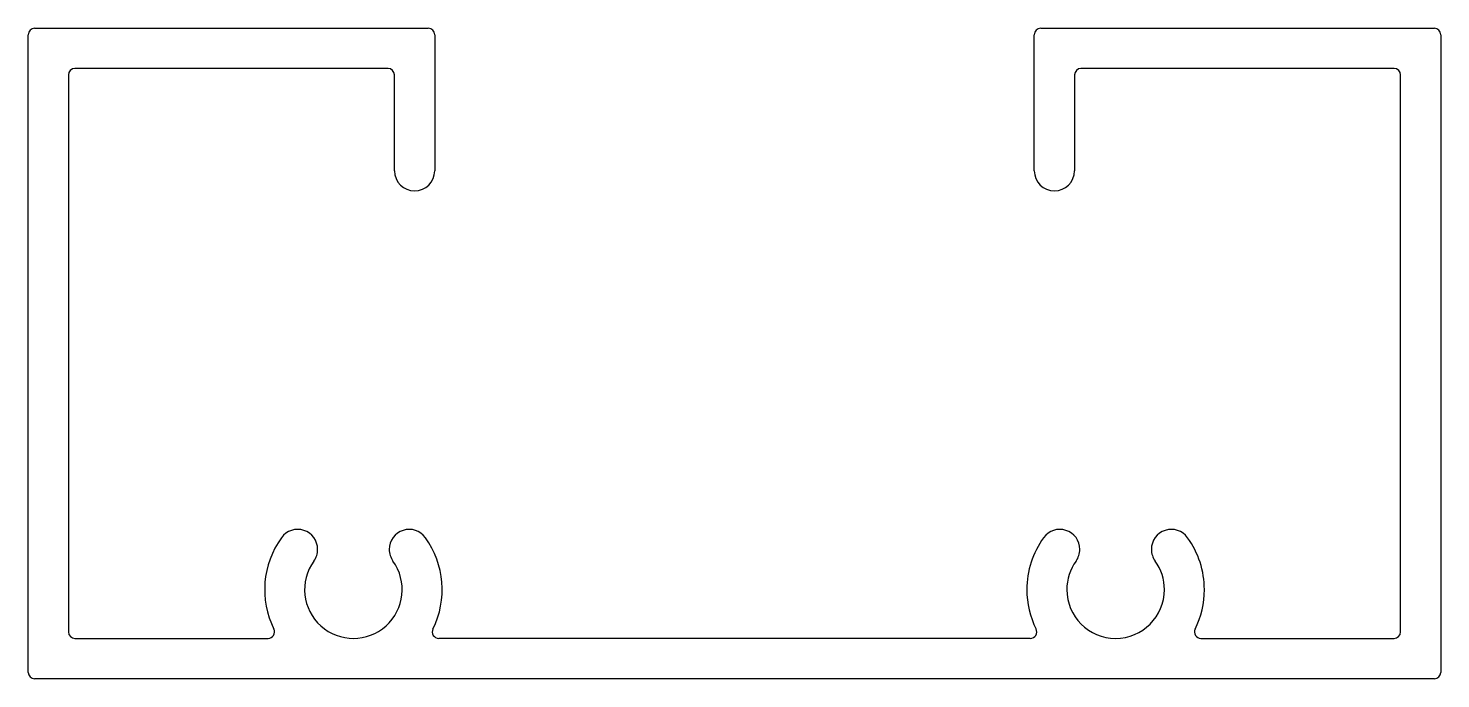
# Model space of a CAD drawing. Header units: inches. Extents: x -29 to 26.2, y -0.3 to 25.1.
import ezdxf

# ---------------------------------------------------------------- set-up
doc = ezdxf.new("R2010")
doc.units = ezdxf.units.IN
doc.header["$MEASUREMENT"] = 0
doc.layers.add('1', color=7, linetype='Continuous')
doc.layers.add('CLIP', color=7, linetype='Continuous')

msp = doc.modelspace()

# ---------------------------------------------------------------- linework, layer by layer
at = {"layer": '1', "color": 7, "linetype": 'Continuous'}
for p, q in [((-27.152, 1.27), (-19.61, 1.27)), ((10.159, 1.27), (-12.94, 1.27)), ((16.828, 1.27), (24.37, 1.27))]:
    msp.add_line(p, q, dxfattribs=at)
for centre, radius, start, end in [((-13.886, 19.53), 0.785, 180, 270), ((-13.886, 19.53), 0.785, 270, 360), ((11.103, 19.53), 0.785, 180, 270), ((11.104, 19.53), 0.785, 270, 0), ((-18.453, 4.747), 0.781, 360, 144.1815), ((-14.097, 4.747), 0.781, 35.8185, 180), ((11.316, 4.747), 0.781, 0, 144.1815), ((15.672, 4.747), 0.781, 35.8185, 180), ((-16.275, 3.175), 3.467, 144.1815, 206.3393), ((-16.275, 3.175), 3.467, 333.6607, 35.8185), ((13.494, 3.175), 3.467, 144.1815, 180), ((13.494, 3.175), 3.467, 0, 35.8185), ((-18.453, 4.747), 0.781, 324.1815, 360), ((-14.097, 4.747), 0.781, 180, 215.8185), ((11.316, 4.747), 0.781, 324.1815, 0), ((15.672, 4.747), 0.781, 180, 215.8185), ((-16.275, 3.175), 1.905, 144.1815, 35.8185), ((13.494, 3.175), 1.905, 144.1815, 180), ((13.494, 3.175), 1.905, 0, 35.8185), ((13.494, 3.175), 3.467, 180, 206.3393), ((13.494, 3.175), 1.905, 180, 0), ((13.494, 3.175), 3.467, 333.6607, 0), ((-27.152, 1.524), 0.254, 180, 270), ((-19.61, 1.524), 0.254, 270, 26.3393), ((-12.94, 1.524), 0.254, 153.6607, 270), ((10.159, 1.524), 0.254, 270, 26.3393), ((16.828, 1.524), 0.254, 153.6607, 270), ((24.37, 1.524), 0.254, 270, 0)]:
    msp.add_arc(centre, radius, start, end, dxfattribs=at)
at = {"layer": 'CLIP', "color": 7, "linetype": 'Continuous'}
for p, q in [((-28.976, -0.055), (-28.976, 24.845)), ((-28.726, 25.095), (-13.351, 25.095)), ((-13.101, 24.845), (-13.101, 19.53)), ((10.319, 19.53), (10.319, 24.845)), ((10.569, 25.095), (25.944, 25.095)), ((26.194, 24.845), (26.194, -0.055)), ((-27.406, 23.275), (-27.406, 1.524)), ((-20.657, 23.525), (-27.156, 23.525)), ((-14.921, 23.525), (-20.657, 23.525)), ((-14.671, 19.53), (-14.671, 23.275)), ((11.889, 23.275), (11.889, 19.53)), ((24.374, 23.525), (12.139, 23.525)), ((24.624, 1.524), (24.624, 23.275)), ((-13.886, 18.745), (-13.886, 18.745)), ((11.104, 18.745), (11.103, 18.745)), ((25.944, -0.305), (-28.726, -0.305))]:
    msp.add_line(p, q, dxfattribs=at)
for centre, start, end in [((-28.726, 24.845), 90, 180), ((-13.351, 24.845), 0, 90), ((10.569, 24.845), 90, 180), ((25.944, 24.845), 0, 90), ((-27.156, 23.275), 90, 180), ((-14.921, 23.275), 360, 90), ((12.139, 23.275), 90, 180), ((24.374, 23.275), 360, 90), ((-28.726, -0.055), 180, 270), ((25.944, -0.055), 270, 0)]:
    msp.add_arc(centre, 0.25, start, end, dxfattribs=at)

doc.saveas('drawing.dxf')
